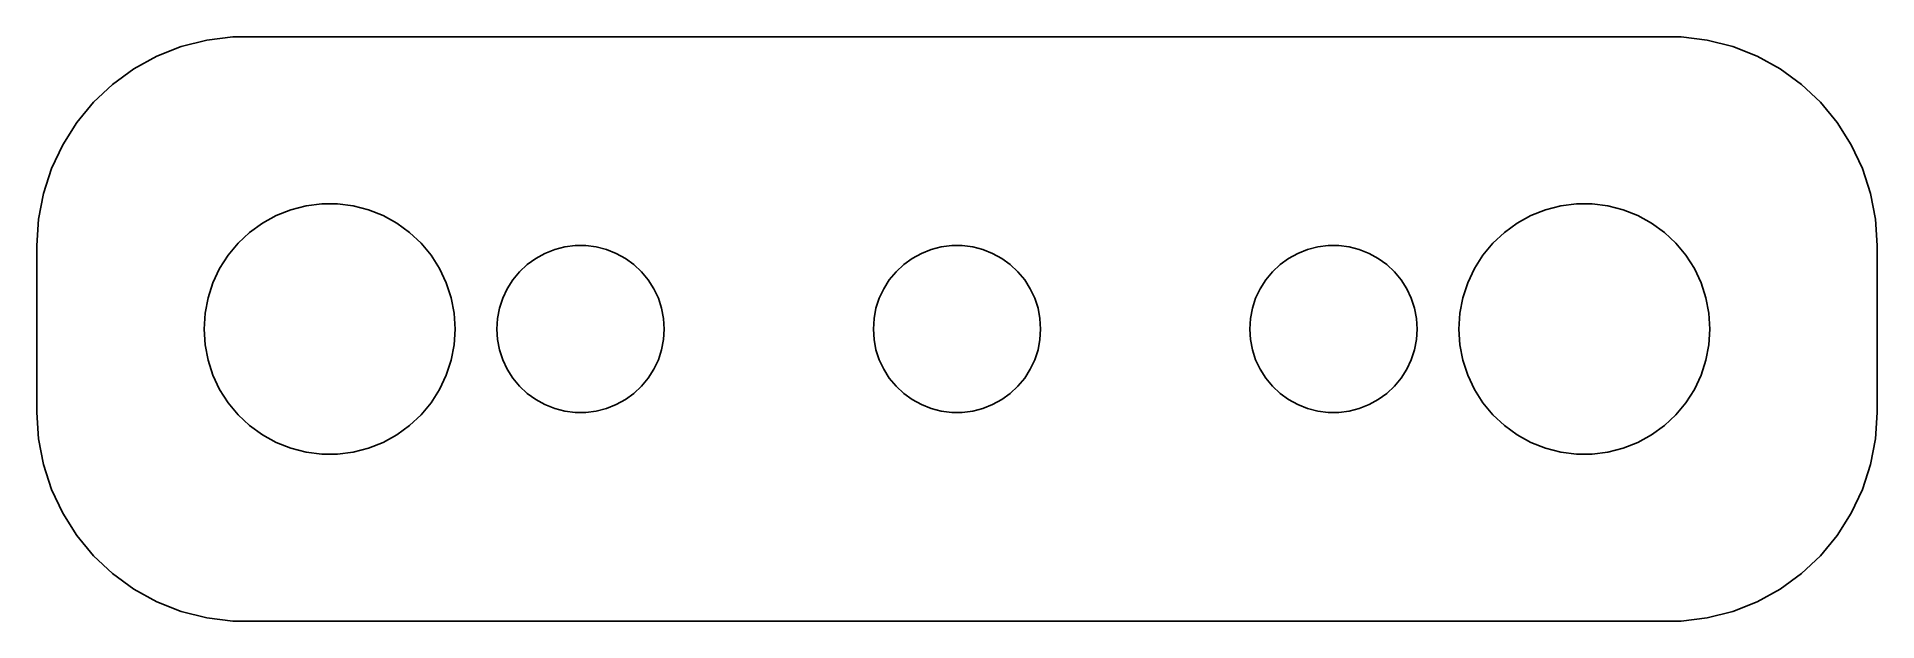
# Model space of a CAD drawing. Header units: metres. Extents: x -22 to 22, y 17 to 31.
import ezdxf

# ---------------------------------------------------------------- set-up
doc = ezdxf.new("R2010")
doc.units = ezdxf.units.M

msp = doc.modelspace()

# ---------------------------------------------------------------- linework, layer by layer
for p, q in [((-17.9369, 30.9114), (-18.5451, 30.7553)), ((-17.3139, 30.9901), (-17.9369, 30.9114)), ((17.3139, 30.9901), (-17.3139, 30.9901)), ((17.9369, 30.9114), (17.3139, 30.9901)), ((18.5451, 30.7553), (17.9369, 30.9114)), ((-19.1289, 30.5241), (-19.6791, 30.2216)), ((-18.5451, 30.7553), (-19.1289, 30.5241)), ((19.1289, 30.5241), (18.5451, 30.7553)), ((19.6791, 30.2216), (19.1289, 30.5241)), ((-19.6791, 30.2216), (-20.1871, 29.8526)), ((20.1871, 29.8526), (19.6791, 30.2216)), ((-20.1871, 29.8526), (-20.6448, 29.4227)), ((20.6448, 29.4227), (20.1871, 29.8526)), ((-20.6448, 29.4227), (-21.0451, 28.9389)), ((21.0451, 28.9389), (20.6448, 29.4227)), ((-21.0451, 28.9389), (-21.3815, 28.4088)), ((21.3815, 28.4088), (21.0451, 28.9389)), ((-21.3815, 28.4088), (-21.6489, 27.8406)), ((21.6489, 27.8406), (21.3815, 28.4088)), ((-21.6489, 27.8406), (-21.8429, 27.2434)), ((21.8429, 27.2434), (21.6489, 27.8406)), ((-21.8429, 27.2434), (-21.9606, 26.6267)), ((-16.2773, 26.7145), (-15.927, 26.8532)), ((-15.927, 26.8532), (-15.5621, 26.9469)), ((-15.5621, 26.9469), (-15.1884, 26.9941)), ((-15.1884, 26.9941), (-14.8116, 26.9941)), ((-14.8116, 26.9941), (-14.4379, 26.9469)), ((-14.4379, 26.9469), (-14.0729, 26.8532)), ((-14.0729, 26.8532), (-13.7227, 26.7145)), ((13.7227, 26.7145), (14.0729, 26.8532)), ((14.0729, 26.8532), (14.4379, 26.9469)), ((14.4379, 26.9469), (14.8116, 26.9941)), ((14.8116, 26.9941), (15.1884, 26.9941)), ((15.1884, 26.9941), (15.5621, 26.9469)), ((15.5621, 26.9469), (15.927, 26.8532)), ((15.927, 26.8532), (16.2773, 26.7145)), ((21.9606, 26.6267), (21.8429, 27.2434)), ((-21.9606, 26.6267), (-22, 26)), ((-16.9123, 26.3115), (-16.6075, 26.533)), ((-16.6075, 26.533), (-16.2773, 26.7145)), ((-13.7227, 26.7145), (-13.3925, 26.533)), ((-13.3925, 26.533), (-13.0877, 26.3115)), ((13.0877, 26.3115), (13.3925, 26.533)), ((13.3925, 26.533), (13.7227, 26.7145)), ((16.2773, 26.7145), (16.6075, 26.533)), ((16.6075, 26.533), (16.9123, 26.3115)), ((22, 26), (21.9606, 26.6267)), ((-22, 26), (-22, 22)), ((-17.427, 25.7634), (-17.1869, 26.0536)), ((-17.1869, 26.0536), (-16.9123, 26.3115)), ((-13.0877, 26.3115), (-12.8131, 26.0536)), ((-12.8131, 26.0536), (-12.5729, 25.7634)), ((-9.61803, 25.9021), (-9.37476, 25.9646)), ((-9.37476, 25.9646), (-9.12558, 25.996)), ((-9.12558, 25.996), (-8.8744, 25.996)), ((-8.8744, 25.996), (-8.62523, 25.9646)), ((-8.62523, 25.9646), (-8.38196, 25.9021)), ((-0.61803, 25.9021), (-0.37476, 25.9646)), ((-0.37476, 25.9646), (-0.12558, 25.996)), ((-0.12558, 25.996), (0.12558, 25.996)), ((0.12558, 25.996), (0.37476, 25.9646)), ((0.37476, 25.9646), (0.61803, 25.9021)), ((8.38196, 25.9021), (8.62523, 25.9646)), ((8.62523, 25.9646), (8.8744, 25.996)), ((8.8744, 25.996), (9.12558, 25.996)), ((9.12558, 25.996), (9.37476, 25.9646)), ((9.37476, 25.9646), (9.61803, 25.9021)), ((12.5729, 25.7634), (12.8131, 26.0536)), ((12.8131, 26.0536), (13.0877, 26.3115)), ((16.9123, 26.3115), (17.1869, 26.0536)), ((17.1869, 26.0536), (17.427, 25.7634)), ((22, 22), (22, 26)), ((-17.6289, 25.4453), (-17.427, 25.7634)), ((-12.5729, 25.7634), (-12.3711, 25.4453)), ((-10.4579, 25.3691), (-10.2748, 25.541)), ((-10.2748, 25.541), (-10.0716, 25.6886)), ((-10.0716, 25.6886), (-9.85155, 25.8096)), ((-9.85155, 25.8096), (-9.61803, 25.9021)), ((-8.38196, 25.9021), (-8.14844, 25.8096)), ((-8.14844, 25.8096), (-7.92834, 25.6886)), ((-7.92834, 25.6886), (-7.72514, 25.541)), ((-7.72514, 25.541), (-7.54205, 25.3691)), ((-1.45793, 25.3691), (-1.27484, 25.541)), ((-1.27484, 25.541), (-1.07164, 25.6886)), ((-1.07164, 25.6886), (-0.85155, 25.8096)), ((-0.85155, 25.8096), (-0.61803, 25.9021)), ((0.61803, 25.9021), (0.85155, 25.8096)), ((0.85155, 25.8096), (1.07164, 25.6886)), ((1.07164, 25.6886), (1.27484, 25.541)), ((1.27484, 25.541), (1.45793, 25.3691)), ((7.54205, 25.3691), (7.72514, 25.541)), ((7.72514, 25.541), (7.92834, 25.6886)), ((7.92834, 25.6886), (8.14844, 25.8096)), ((8.14844, 25.8096), (8.38196, 25.9021)), ((9.61803, 25.9021), (9.85155, 25.8096)), ((9.85155, 25.8096), (10.0716, 25.6886)), ((10.0716, 25.6886), (10.2748, 25.541)), ((10.2748, 25.541), (10.4579, 25.3691)), ((12.3711, 25.4453), (12.5729, 25.7634)), ((17.427, 25.7634), (17.6289, 25.4453)), ((-17.9057, 24.7461), (-17.7893, 25.1044)), ((-17.7893, 25.1044), (-17.6289, 25.4453)), ((-12.3711, 25.4453), (-12.2107, 25.1044)), ((-12.2107, 25.1044), (-12.0942, 24.7461)), ((-10.7526, 24.9635), (-10.618, 25.1756)), ((-10.618, 25.1756), (-10.4579, 25.3691)), ((-7.54205, 25.3691), (-7.38196, 25.1756)), ((-7.38196, 25.1756), (-7.24738, 24.9635)), ((-1.75261, 24.9635), (-1.61803, 25.1756)), ((-1.61803, 25.1756), (-1.45793, 25.3691)), ((1.45793, 25.3691), (1.61803, 25.1756)), ((1.61803, 25.1756), (1.75261, 24.9635)), ((7.24738, 24.9635), (7.38196, 25.1756)), ((7.38196, 25.1756), (7.54205, 25.3691)), ((10.4579, 25.3691), (10.618, 25.1756)), ((10.618, 25.1756), (10.7526, 24.9635)), ((12.0942, 24.7461), (12.2107, 25.1044)), ((12.2107, 25.1044), (12.3711, 25.4453)), ((17.6289, 25.4453), (17.7893, 25.1044)), ((17.7893, 25.1044), (17.9057, 24.7461)), ((-17.9763, 24.376), (-17.9057, 24.7461)), ((-12.0942, 24.7461), (-12.0237, 24.376)), ((-10.9372, 24.4974), (-10.8595, 24.7362)), ((-10.8595, 24.7362), (-10.7526, 24.9635)), ((-7.24738, 24.9635), (-7.14044, 24.7362)), ((-7.14044, 24.7362), (-7.06282, 24.4974)), ((-1.93716, 24.4974), (-1.85954, 24.7362)), ((-1.85954, 24.7362), (-1.75261, 24.9635)), ((1.75261, 24.9635), (1.85954, 24.7362)), ((1.85954, 24.7362), (1.93716, 24.4974)), ((7.06282, 24.4974), (7.14044, 24.7362)), ((7.14044, 24.7362), (7.24738, 24.9635)), ((10.7526, 24.9635), (10.8595, 24.7362)), ((10.8595, 24.7362), (10.9372, 24.4974)), ((12.0237, 24.376), (12.0942, 24.7461)), ((17.9057, 24.7461), (17.9763, 24.376)), ((-18, 24), (-17.9763, 24.376)), ((-12.0237, 24.376), (-12, 24)), ((-11, 24), (-10.9842, 24.2507)), ((-10.9842, 24.2507), (-10.9372, 24.4974)), ((-7.06282, 24.4974), (-7.01576, 24.2507)), ((-7.01576, 24.2507), (-7, 24)), ((-2, 24), (-1.98422, 24.2507)), ((-1.98422, 24.2507), (-1.93716, 24.4974)), ((1.93716, 24.4974), (1.98422, 24.2507)), ((1.98422, 24.2507), (2, 24)), ((7, 24), (7.01576, 24.2507)), ((7.01576, 24.2507), (7.06282, 24.4974)), ((10.9372, 24.4974), (10.9842, 24.2507)), ((10.9842, 24.2507), (11, 24)), ((12, 24), (12.0237, 24.376)), ((17.9763, 24.376), (18, 24)), ((-17.9763, 23.624), (-18, 24)), ((-12, 24), (-12.0237, 23.624)), ((-10.9842, 23.7493), (-11, 24)), ((-7, 24), (-7.01576, 23.7493)), ((-1.98422, 23.7493), (-2, 24)), ((2, 24), (1.98422, 23.7493)), ((7.01576, 23.7493), (7, 24)), ((11, 24), (10.9842, 23.7493)), ((12.0237, 23.624), (12, 24)), ((18, 24), (17.9763, 23.624)), ((-17.9057, 23.2539), (-17.9763, 23.624)), ((-12.0237, 23.624), (-12.0942, 23.2539)), ((-10.9372, 23.5026), (-10.9842, 23.7493)), ((-10.8595, 23.2638), (-10.9372, 23.5026)), ((-7.06282, 23.5026), (-7.14044, 23.2638)), ((-7.01576, 23.7493), (-7.06282, 23.5026)), ((-1.93716, 23.5026), (-1.98422, 23.7493)), ((-1.85954, 23.2638), (-1.93716, 23.5026)), ((1.93716, 23.5026), (1.85954, 23.2638)), ((1.98422, 23.7493), (1.93716, 23.5026)), ((7.06282, 23.5026), (7.01576, 23.7493)), ((7.14044, 23.2638), (7.06282, 23.5026)), ((10.9372, 23.5026), (10.8595, 23.2638)), ((10.9842, 23.7493), (10.9372, 23.5026)), ((12.0942, 23.2539), (12.0237, 23.624)), ((17.9763, 23.624), (17.9057, 23.2539)), ((-17.7893, 22.8956), (-17.9057, 23.2539)), ((-17.6289, 22.5547), (-17.7893, 22.8956)), ((-12.2107, 22.8956), (-12.3711, 22.5547)), ((-12.0942, 23.2539), (-12.2107, 22.8956)), ((-10.7526, 23.0365), (-10.8595, 23.2638)), ((-10.618, 22.8244), (-10.7526, 23.0365)), ((-7.24738, 23.0365), (-7.38196, 22.8244)), ((-7.14044, 23.2638), (-7.24738, 23.0365)), ((-1.75261, 23.0365), (-1.85954, 23.2638)), ((-1.61803, 22.8244), (-1.75261, 23.0365)), ((1.75261, 23.0365), (1.61803, 22.8244)), ((1.85954, 23.2638), (1.75261, 23.0365)), ((7.24738, 23.0365), (7.14044, 23.2638)), ((7.38196, 22.8244), (7.24738, 23.0365)), ((10.7526, 23.0365), (10.618, 22.8244)), ((10.8595, 23.2638), (10.7526, 23.0365)), ((12.2107, 22.8956), (12.0942, 23.2539)), ((12.3711, 22.5547), (12.2107, 22.8956)), ((17.7893, 22.8956), (17.6289, 22.5547)), ((17.9057, 23.2539), (17.7893, 22.8956)), ((-17.427, 22.2366), (-17.6289, 22.5547)), ((-12.3711, 22.5547), (-12.5729, 22.2366)), ((-10.4579, 22.6309), (-10.618, 22.8244)), ((-10.2748, 22.459), (-10.4579, 22.6309)), ((-10.0716, 22.3114), (-10.2748, 22.459)), ((-7.72514, 22.459), (-7.92834, 22.3114)), ((-7.54205, 22.6309), (-7.72514, 22.459)), ((-7.38196, 22.8244), (-7.54205, 22.6309)), ((-1.45793, 22.6309), (-1.61803, 22.8244)), ((-1.27484, 22.459), (-1.45793, 22.6309)), ((-1.07164, 22.3114), (-1.27484, 22.459)), ((1.27484, 22.459), (1.07164, 22.3114)), ((1.45793, 22.6309), (1.27484, 22.459)), ((1.61803, 22.8244), (1.45793, 22.6309)), ((7.54205, 22.6309), (7.38196, 22.8244)), ((7.72514, 22.459), (7.54205, 22.6309)), ((7.92834, 22.3114), (7.72514, 22.459)), ((10.2748, 22.459), (10.0716, 22.3114)), ((10.4579, 22.6309), (10.2748, 22.459)), ((10.618, 22.8244), (10.4579, 22.6309)), ((12.5729, 22.2366), (12.3711, 22.5547)), ((17.6289, 22.5547), (17.427, 22.2366)), ((-22, 22), (-21.9606, 21.3733)), ((-17.1869, 21.9464), (-17.427, 22.2366)), ((-12.5729, 22.2366), (-12.8131, 21.9464)), ((-9.85155, 22.1904), (-10.0716, 22.3114)), ((-9.61803, 22.0979), (-9.85155, 22.1904)), ((-9.37476, 22.0354), (-9.61803, 22.0979)), ((-9.12558, 22.004), (-9.37476, 22.0354)), ((-8.8744, 22.004), (-9.12558, 22.004)), ((-8.62523, 22.0354), (-8.8744, 22.004)), ((-8.38196, 22.0979), (-8.62523, 22.0354)), ((-8.14844, 22.1904), (-8.38196, 22.0979)), ((-7.92834, 22.3114), (-8.14844, 22.1904)), ((-0.85155, 22.1904), (-1.07164, 22.3114)), ((-0.61803, 22.0979), (-0.85155, 22.1904)), ((-0.37476, 22.0354), (-0.61803, 22.0979)), ((-0.12558, 22.004), (-0.37476, 22.0354)), ((0.12558, 22.004), (-0.12558, 22.004)), ((0.37476, 22.0354), (0.12558, 22.004)), ((0.61803, 22.0979), (0.37476, 22.0354)), ((0.85155, 22.1904), (0.61803, 22.0979)), ((1.07164, 22.3114), (0.85155, 22.1904)), ((8.14844, 22.1904), (7.92834, 22.3114)), ((8.38196, 22.0979), (8.14844, 22.1904)), ((8.62523, 22.0354), (8.38196, 22.0979)), ((8.8744, 22.004), (8.62523, 22.0354)), ((9.12558, 22.004), (8.8744, 22.004)), ((9.37476, 22.0354), (9.12558, 22.004)), ((9.61803, 22.0979), (9.37476, 22.0354)), ((9.85155, 22.1904), (9.61803, 22.0979)), ((10.0716, 22.3114), (9.85155, 22.1904)), ((12.8131, 21.9464), (12.5729, 22.2366)), ((17.427, 22.2366), (17.1869, 21.9464)), ((21.9606, 21.3733), (22, 22)), ((-16.9123, 21.6885), (-17.1869, 21.9464)), ((-16.6075, 21.467), (-16.9123, 21.6885)), ((-13.0877, 21.6885), (-13.3925, 21.467)), ((-12.8131, 21.9464), (-13.0877, 21.6885)), ((13.0877, 21.6885), (12.8131, 21.9464)), ((13.3925, 21.467), (13.0877, 21.6885)), ((16.9123, 21.6885), (16.6075, 21.467)), ((17.1869, 21.9464), (16.9123, 21.6885)), ((-21.9606, 21.3733), (-21.8429, 20.7566)), ((-16.2773, 21.2855), (-16.6075, 21.467)), ((-15.927, 21.1468), (-16.2773, 21.2855)), ((-15.5621, 21.0531), (-15.927, 21.1468)), ((-14.0729, 21.1468), (-14.4379, 21.0531)), ((-13.7227, 21.2855), (-14.0729, 21.1468)), ((-13.3925, 21.467), (-13.7227, 21.2855)), ((13.7227, 21.2855), (13.3925, 21.467)), ((14.0729, 21.1468), (13.7227, 21.2855)), ((14.4379, 21.0531), (14.0729, 21.1468)), ((15.927, 21.1468), (15.5621, 21.0531)), ((16.2773, 21.2855), (15.927, 21.1468)), ((16.6075, 21.467), (16.2773, 21.2855)), ((21.8429, 20.7566), (21.9606, 21.3733)), ((-21.8429, 20.7566), (-21.6489, 20.1594)), ((-15.1884, 21.0059), (-15.5621, 21.0531)), ((-14.8116, 21.0059), (-15.1884, 21.0059)), ((-14.4379, 21.0531), (-14.8116, 21.0059)), ((14.8116, 21.0059), (14.4379, 21.0531)), ((15.1884, 21.0059), (14.8116, 21.0059)), ((15.5621, 21.0531), (15.1884, 21.0059)), ((21.6489, 20.1594), (21.8429, 20.7566)), ((-21.6489, 20.1594), (-21.3815, 19.5912)), ((21.3815, 19.5912), (21.6489, 20.1594)), ((-21.3815, 19.5912), (-21.0451, 19.0611)), ((21.0451, 19.0611), (21.3815, 19.5912)), ((-21.0451, 19.0611), (-20.6448, 18.5773)), ((20.6448, 18.5773), (21.0451, 19.0611)), ((-20.6448, 18.5773), (-20.1871, 18.1474)), ((20.1871, 18.1474), (20.6448, 18.5773)), ((-20.1871, 18.1474), (-19.6791, 17.7784)), ((19.6791, 17.7784), (20.1871, 18.1474)), ((-19.6791, 17.7784), (-19.1289, 17.4759)), ((19.1289, 17.4759), (19.6791, 17.7784)), ((-19.1289, 17.4759), (-18.5451, 17.2447)), ((-18.5451, 17.2447), (-17.9369, 17.0886)), ((17.9369, 17.0886), (18.5451, 17.2447)), ((18.5451, 17.2447), (19.1289, 17.4759)), ((-17.9369, 17.0886), (-17.3139, 17.0099)), ((-17.3139, 17.0099), (17.3139, 17.0099)), ((17.3139, 17.0099), (17.9369, 17.0886))]:
    msp.add_line(p, q)

doc.saveas('drawing.dxf')
